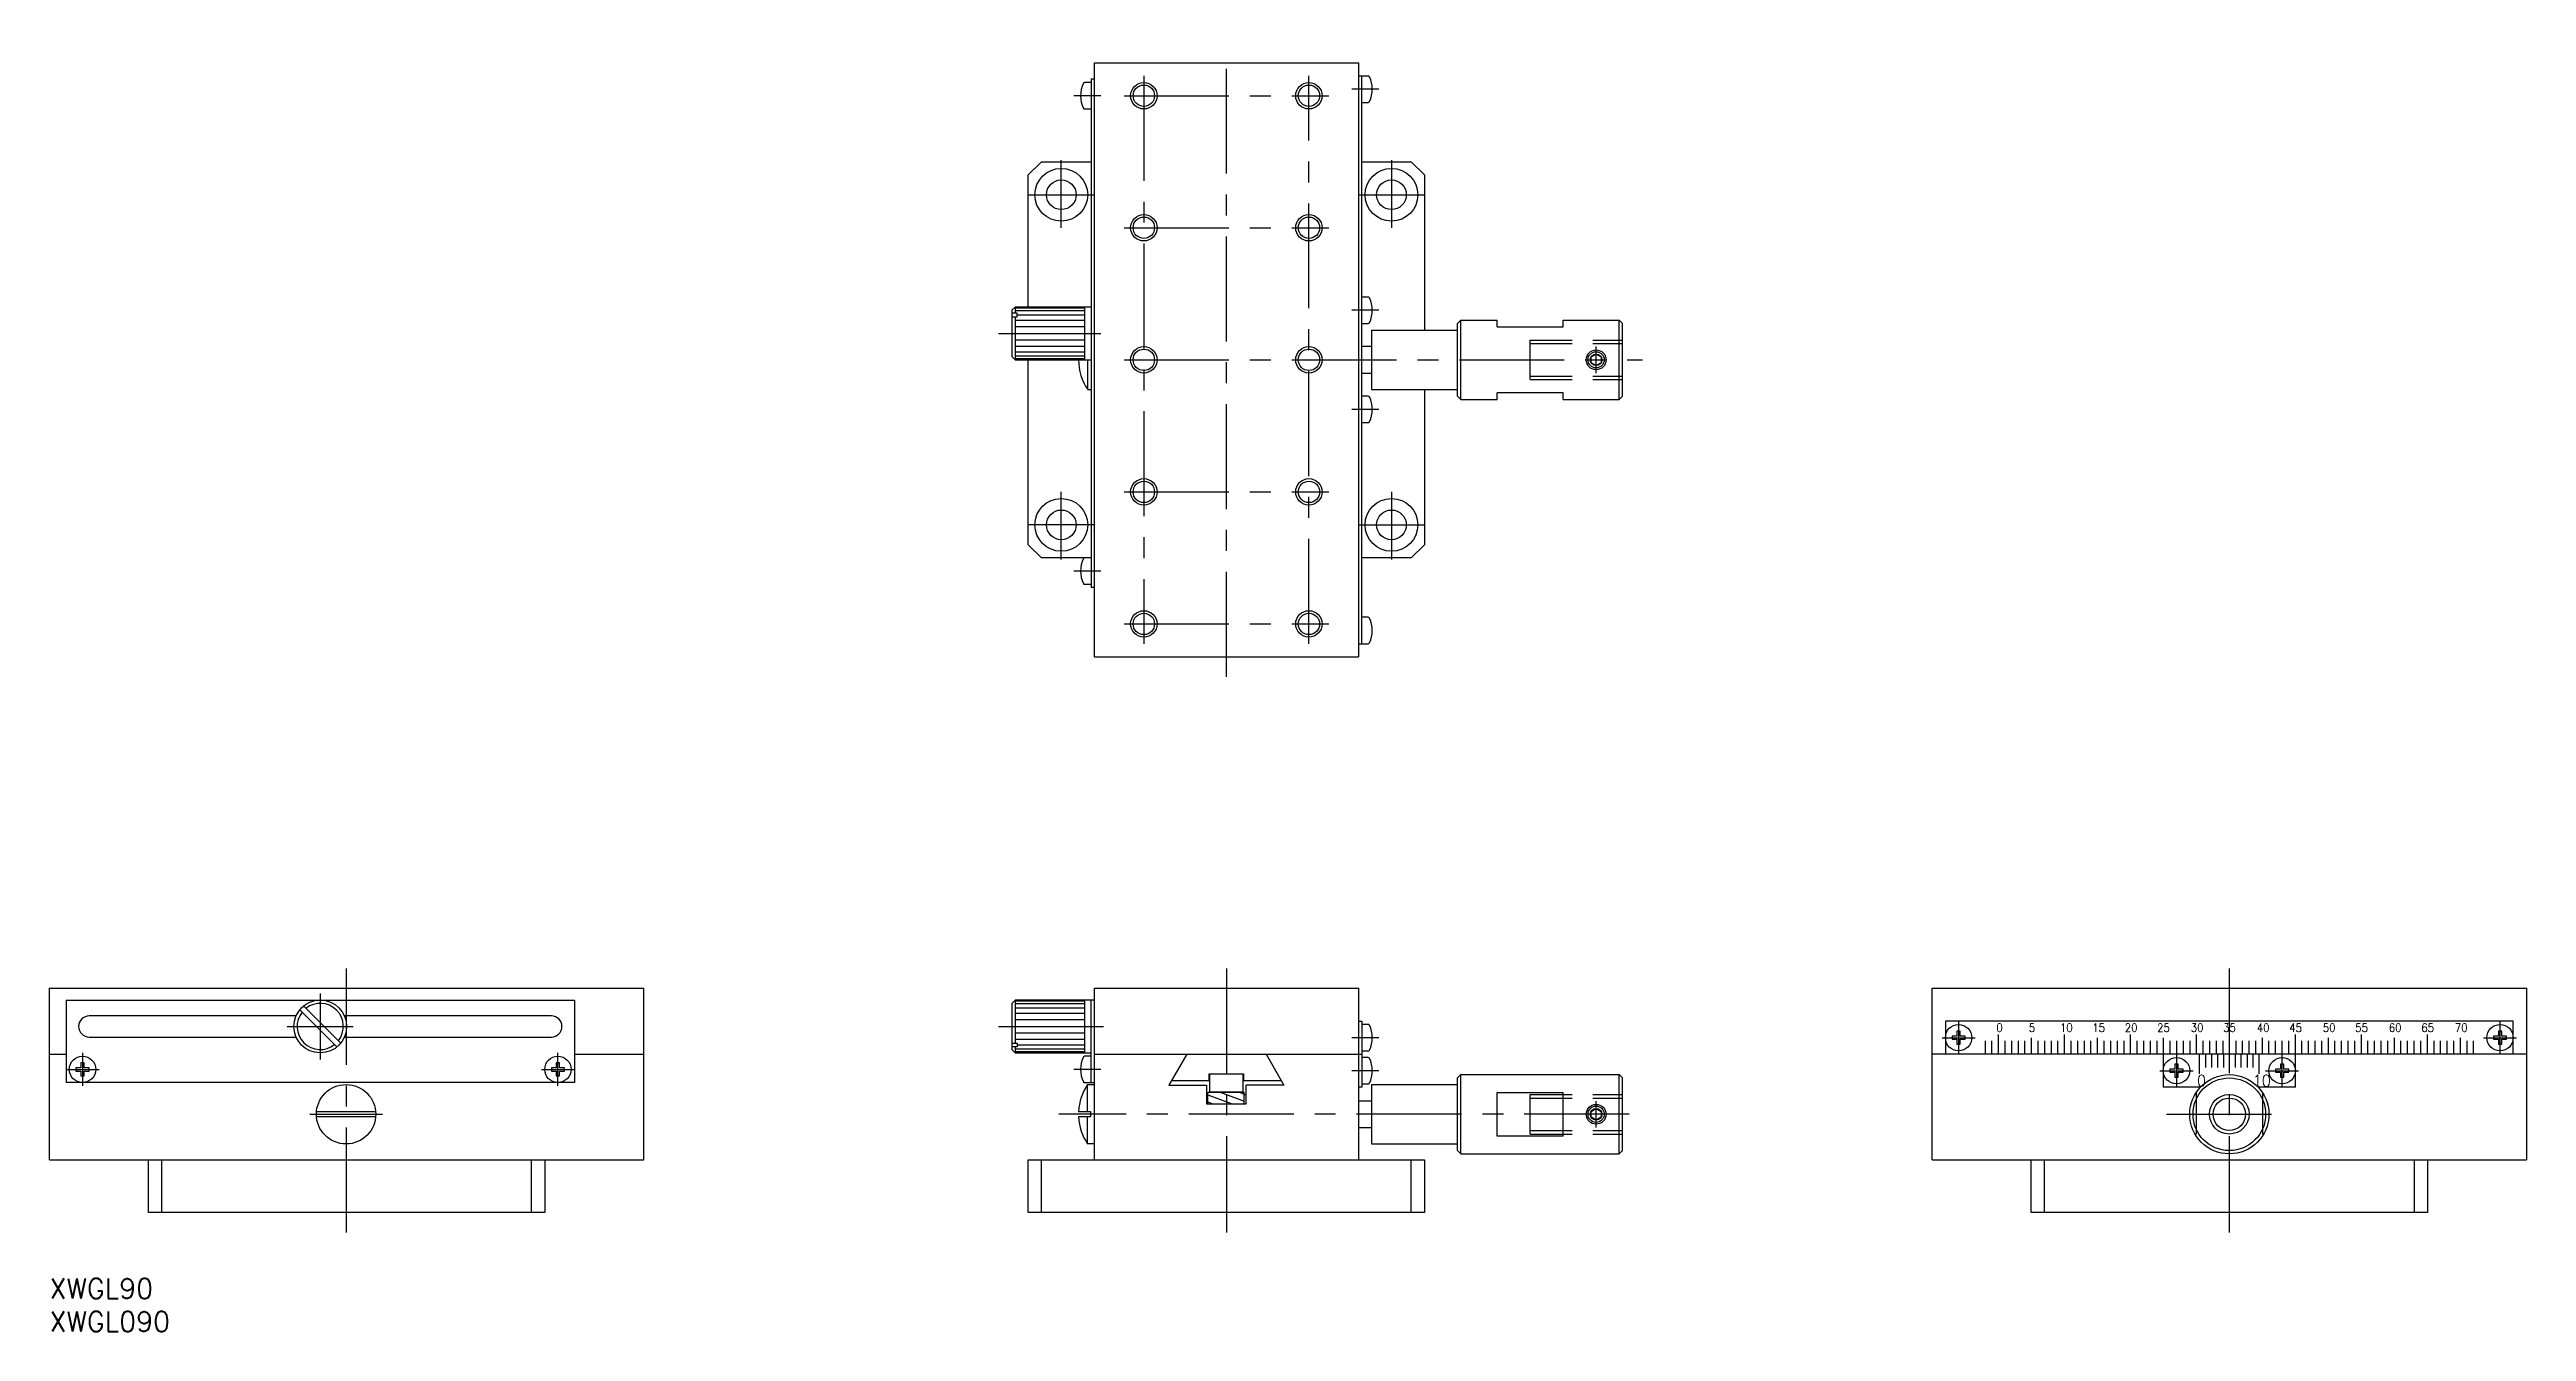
# Model space of a CAD drawing. Extents: x 0 to 375, y -8 to 186.
import ezdxf

# ---------------------------------------------------------------- set-up
doc = ezdxf.new("R2010")
doc.units = 0
doc.header["$LTSCALE"] = 0.5
doc.linetypes.add('CENTER', pattern=[50.8, 31.75, -6.35, 6.35, -6.35])
doc.linetypes.add('DASHED', pattern=[19.05, 12.7, -6.35])
for name, color, linetype in [('MSM_CENTER', 1, 'CENTER'), ('MSM_CONTINUOUS', 7, 'CONTINUOUS'), ('MSM_DASHED', 4, 'DASHED'), ('MSM_NARROW', 5, 'CONTINUOUS'), ('MSM_PART_NUMBER', 7, 'CONTINUOUS')]:
    doc.layers.add(name, color=color, linetype=linetype)
doc.styles.add('CONVERTER_2', font='txt.shx', dxfattribs={"width": 0.9})
doc.styles.get("Standard").update_dxf_attribs({"font": 'txt.shx', "height": 3, "bigfont": 'bigfont.shx'})

# ---------------------------------------------------------------- blocks, each defined once
blk = doc.blocks.new('*U2')
at = {"layer": 'MSM_PART_NUMBER'}
blk.add_text('XWGL90', height=3, dxfattribs=at).set_placement((0, -3))
blk = doc.blocks.new('*U3')
at = {"layer": 'MSM_PART_NUMBER'}
blk.add_text('XWGL090', height=3, dxfattribs=at).set_placement((0, -8))

msp = doc.modelspace()

# ---------------------------------------------------------------- linework, layer by layer
at = {"layer": 'MSM_CENTER'}
for p, q in [((178.24, 91.17), (178.24, 186.17)), ((165.74, 182.17), (165.74, 96.17)), ((190.74, 96.17), (190.74, 182.17)), ((201.34, 180.17), (197.24, 180.17)), ((159.24, 179.17), (155.14, 179.17)), ((162.74, 179.17), (193.74, 179.17)), ((153.24, 159.17), (153.24, 169.43)), ((203.24, 169.43), (203.24, 159.17)), ((148.18, 164.17), (158.1, 164.17)), ((198.39, 164.17), (208.31, 164.17)), ((162.74, 159.17), (193.74, 159.17)), ((201.34, 146.67), (197.24, 146.67)), ((143.74, 143.17), (159.24, 143.17)), ((162.74, 139.17), (241.24, 139.17)), ((234.24, 137.17), (234.24, 141.17)), ((201.34, 131.67), (197.24, 131.67)), ((153.24, 108.91), (153.24, 119.17)), ((162.74, 119.17), (193.74, 119.17)), ((203.24, 119.17), (203.24, 108.91)), ((158.1, 114.17), (148.18, 114.17)), ((198.39, 114.17), (208.31, 114.17)), ((159.24, 107.17), (155.14, 107.17)), ((162.74, 99.17), (193.74, 99.17)), ((45, 7), (45, 47)), ((178.24, 47), (178.24, 7)), ((330.14, 47), (330.14, 7)), ((41, 43.2), (41, 33.2)), ((36, 38.2), (46, 38.2)), ((143.74, 38.2), (160.24, 38.2)), ((289.14, 39), (289.14, 34)), ((371.14, 34), (371.14, 39)), ((5, 34.2), (5, 29.2)), ((77, 29.2), (77, 34.2)), ((201.34, 36.5), (197.24, 36.5)), ((286.64, 36.5), (291.64, 36.5)), ((322.14, 34), (322.14, 29)), ((338.14, 29), (338.14, 34)), ((368.64, 36.5), (373.64, 36.5)), ((2.5, 31.7), (7.5, 31.7)), ((74.5, 31.7), (79.5, 31.7)), ((159.24, 31.7), (155.14, 31.7)), ((201.34, 31.5), (197.24, 31.5)), ((319.64, 31.5), (324.64, 31.5)), ((335.64, 31.5), (340.64, 31.5)), ((234.24, 22.9), (234.24, 26.9)), ((39.41, 24.9), (50.41, 24.9)), ((239.24, 24.9), (152.85, 24.9)), ((320.64, 24.9), (339.64, 24.9))]:
    msp.add_line(p, q, dxfattribs=at)
at = {"layer": 'MSM_CONTINUOUS'}
for p, q in [((158.24, 184.17), (198.24, 184.17)), ((158.24, 94.17), (158.24, 184.17)), ((198.24, 184.17), (198.24, 94.17)), ((157.74, 181.17), (156.75, 181.17)), ((157.74, 181.67), (157.74, 104.67)), ((158.24, 181.67), (157.74, 181.67)), ((198.24, 182.17), (199.73, 182.17)), ((198.74, 96.17), (198.74, 182.17)), ((156.75, 177.17), (157.74, 177.17)), ((198.74, 178.17), (199.73, 178.17)), ((148.24, 167.17), (150.24, 169.17)), ((150.24, 169.17), (157.74, 169.17)), ((198.74, 169.17), (206.24, 169.17)), ((206.24, 169.17), (208.24, 167.17)), ((148.24, 147.17), (148.24, 167.17)), ((208.24, 167.17), (208.24, 143.67)), ((145.74, 146.67), (146.24, 147.17)), ((145.74, 146.67), (145.74, 139.67)), ((146.24, 147.17), (146.24, 146.26)), ((157.74, 147.17), (146.24, 147.17)), ((156.74, 147.17), (156.74, 139.17)), ((199.73, 148.67), (198.74, 148.67)), ((146.54, 146.26), (145.74, 146.26)), ((145.74, 145.7), (146.54, 145.7)), ((146.24, 145.7), (146.24, 139.17)), ((146.54, 145.7), (146.54, 146.26)), ((198.74, 144.67), (199.73, 144.67)), ((200.24, 143.67), (213.24, 143.67)), ((200.24, 143.67), (200.24, 134.67)), ((213.24, 144.67), (213.74, 145.17)), ((213.24, 133.67), (213.24, 144.67)), ((213.74, 133.17), (213.74, 145.17)), ((213.74, 145.17), (219.24, 145.17)), ((219.24, 144.17), (219.24, 145.17)), ((219.24, 144.17), (229.24, 144.17)), ((229.24, 145.17), (237.74, 145.17)), ((229.24, 144.17), (229.24, 145.17)), ((237.74, 145.17), (238.24, 144.67)), ((237.74, 133.17), (237.74, 145.17)), ((238.24, 133.67), (238.24, 144.67)), ((146.24, 139.17), (145.74, 139.67)), ((146.24, 139.17), (157.74, 139.17)), ((148.24, 111.17), (148.24, 139.17)), ((157.24, 134.67), (157.24, 139.17)), ((200.24, 141.17), (198.74, 141.17)), ((233.48, 139.61), (234.24, 140.05)), ((233.48, 138.73), (233.48, 139.61)), ((234.24, 140.05), (235.01, 139.61)), ((235.01, 139.61), (235.01, 138.73)), ((198.74, 137.17), (200.24, 137.17)), ((234.24, 138.29), (233.48, 138.73)), ((235.01, 138.73), (234.24, 138.29)), ((157.24, 134.67), (157.74, 134.67)), ((199.73, 133.67), (198.74, 133.67)), ((200.24, 134.67), (213.24, 134.67)), ((208.24, 134.67), (208.24, 111.17)), ((213.24, 133.67), (213.74, 133.17)), ((213.74, 133.17), (219.24, 133.17)), ((229.24, 134.17), (219.24, 134.17)), ((219.24, 133.17), (219.24, 134.17)), ((229.24, 133.17), (229.24, 134.17)), ((229.24, 133.17), (237.74, 133.17)), ((238.24, 133.67), (237.74, 133.17)), ((198.74, 129.67), (199.73, 129.67)), ((148.24, 111.17), (150.24, 109.17)), ((157.74, 109.17), (150.24, 109.17)), ((206.24, 109.17), (198.74, 109.17)), ((206.24, 109.17), (208.24, 111.17)), ((156.75, 105.17), (157.74, 105.17)), ((158.24, 104.67), (157.74, 104.67)), ((199.73, 100.17), (198.74, 100.17)), ((158.24, 94.17), (198.24, 94.17)), ((198.24, 96.17), (199.73, 96.17)), ((0, 18), (0, 44)), ((0, 44), (90, 44)), ((2.5, 42.2), (79.5, 42.2)), ((2.5, 42.2), (2.5, 29.7)), ((38.47, 41.3), (44.1, 35.67)), ((79.5, 42.2), (79.5, 29.7)), ((90, 18), (90, 44)), ((145.74, 41.7), (146.24, 42.2)), ((145.74, 41.7), (145.74, 34.7)), ((158.24, 42.2), (146.24, 42.2)), ((146.24, 42.2), (146.24, 35.67)), ((156.74, 42.2), (156.74, 34.2)), ((157.74, 29.7), (157.74, 42.2)), ((158.24, 44), (198.24, 44)), ((158.24, 18), (158.24, 44)), ((198.24, 44), (198.24, 18)), ((285.14, 18), (285.14, 44)), ((285.14, 44), (375.14, 44)), ((375.14, 44), (375.14, 18)), ((37.33, 39.8), (6, 39.8)), ((37.9, 40.73), (43.53, 35.1)), ((76, 39.8), (44.67, 39.8)), ((198.24, 39), (198.74, 39)), ((198.74, 39), (198.74, 29)), ((199.73, 38.5), (198.74, 38.5)), ((373.14, 39), (287.14, 39)), ((287.14, 39), (287.14, 34)), ((373.14, 34), (373.14, 39)), ((0, 34), (2.5, 34)), ((6, 36.6), (37.33, 36.6)), ((44.67, 36.6), (76, 36.6)), ((79.5, 34), (90, 34)), ((145.74, 35.67), (146.54, 35.67)), ((146.54, 35.1), (145.74, 35.1)), ((146.24, 34.2), (145.74, 34.7)), ((146.24, 35.1), (146.24, 34.2)), ((146.24, 34.2), (157.73, 34.2)), ((146.54, 35.67), (146.54, 35.1)), ((158.24, 34), (198.74, 34)), ((172.24, 34), (169.53, 29.3)), ((184.24, 34), (186.96, 29.3)), ((198.74, 34.5), (199.73, 34.5)), ((375.14, 34), (285.14, 34)), ((288.14, 36.75), (288.14, 36.25)), ((288.89, 36.75), (288.14, 36.75)), ((288.14, 36.25), (288.89, 36.25)), ((288.89, 37.5), (288.89, 36.75)), ((289.39, 37.5), (288.89, 37.5)), ((288.89, 36.25), (288.89, 35.5)), ((288.89, 35.5), (289.39, 35.5)), ((289.39, 36.75), (289.39, 37.5)), ((290.14, 36.75), (289.39, 36.75)), ((289.39, 36.25), (290.14, 36.25)), ((289.39, 35.5), (289.39, 36.25)), ((290.14, 36.25), (290.14, 36.75)), ((293.14, 36), (293.14, 34)), ((294.14, 36), (294.14, 34)), ((295.14, 37), (295.14, 34)), ((296.14, 36), (296.14, 34)), ((297.14, 36), (297.14, 34)), ((298.14, 36), (298.14, 34)), ((299.14, 36), (299.14, 34)), ((300.14, 36.5), (300.14, 34)), ((301.14, 36), (301.14, 34)), ((302.14, 36), (302.14, 34)), ((303.14, 36), (303.14, 34)), ((304.14, 36), (304.14, 34)), ((305.14, 37), (305.14, 34)), ((306.14, 36), (306.14, 34)), ((307.14, 36), (307.14, 34)), ((308.14, 36), (308.14, 34)), ((309.14, 36), (309.14, 34)), ((310.14, 36.5), (310.14, 34)), ((311.14, 36), (311.14, 34)), ((312.14, 36), (312.14, 34)), ((313.14, 36), (313.14, 34)), ((314.14, 36), (314.14, 34)), ((315.14, 37), (315.14, 34)), ((316.14, 36), (316.14, 34)), ((317.14, 36), (317.14, 34)), ((318.14, 36), (318.14, 34)), ((319.14, 36), (319.14, 34)), ((320.14, 36.5), (320.14, 29)), ((321.14, 36), (321.14, 34)), ((322.14, 36), (322.14, 34)), ((323.14, 36), (323.14, 34)), ((324.14, 36), (324.14, 34)), ((325.14, 37), (325.14, 34)), ((325.64, 31), (325.64, 34)), ((326.14, 36), (326.14, 34)), ((326.54, 34), (326.54, 32)), ((327.14, 36), (327.14, 34)), ((327.44, 34), (327.44, 32)), ((328.14, 36), (328.14, 34)), ((328.34, 34), (328.34, 32)), ((329.14, 36), (329.14, 34)), ((329.24, 34), (329.24, 32)), ((330.14, 37), (330.14, 31.5)), ((331.04, 34), (331.04, 32)), ((331.14, 36), (331.14, 34)), ((331.94, 32), (331.94, 34)), ((332.14, 34), (332.14, 36)), ((332.84, 34), (332.84, 32)), ((333.14, 34), (333.14, 36)), ((333.74, 32), (333.74, 34)), ((334.14, 34), (334.14, 36)), ((334.64, 31), (334.64, 34)), ((335.14, 34), (335.14, 36.5)), ((336.14, 34), (336.14, 36)), ((337.14, 34), (337.14, 36)), ((338.14, 34), (338.14, 36)), ((339.14, 34), (339.14, 36)), ((340.14, 29), (340.14, 37)), ((341.14, 34), (341.14, 36)), ((342.14, 34), (342.14, 36)), ((343.14, 34), (343.14, 36)), ((344.14, 34), (344.14, 36)), ((345.14, 34), (345.14, 36.5)), ((346.14, 34), (346.14, 36)), ((347.14, 34), (347.14, 36)), ((348.14, 34), (348.14, 36)), ((349.14, 34), (349.14, 36)), ((350.14, 34), (350.14, 37)), ((351.14, 34), (351.14, 36)), ((352.14, 34), (352.14, 36)), ((353.14, 34), (353.14, 36)), ((354.14, 34), (354.14, 36)), ((355.14, 34), (355.14, 36.5)), ((356.14, 34), (356.14, 36)), ((357.14, 34), (357.14, 36)), ((358.14, 34), (358.14, 36)), ((359.14, 34), (359.14, 36)), ((360.14, 34), (360.14, 37)), ((361.14, 34), (361.14, 36)), ((362.14, 34), (362.14, 36)), ((363.14, 34), (363.14, 36)), ((364.14, 34), (364.14, 36)), ((365.14, 34), (365.14, 36.5)), ((366.14, 34), (366.14, 36)), ((367.14, 34), (367.14, 36)), ((370.89, 36.75), (370.14, 36.75)), ((370.14, 36.75), (370.14, 36.25)), ((370.14, 36.25), (370.89, 36.25)), ((371.39, 37.5), (370.89, 37.5)), ((370.89, 37.5), (370.89, 36.75)), ((370.89, 36.25), (370.89, 35.5)), ((370.89, 35.5), (371.39, 35.5)), ((371.39, 36.75), (371.39, 37.5)), ((372.14, 36.75), (371.39, 36.75)), ((371.39, 35.5), (371.39, 36.25)), ((371.39, 36.25), (372.14, 36.25)), ((372.14, 36.25), (372.14, 36.75)), ((4, 31.95), (4, 31.45)), ((4.75, 31.95), (4, 31.95)), ((4, 31.45), (4.75, 31.45)), ((4.75, 32.7), (4.75, 31.95)), ((5.25, 32.7), (4.75, 32.7)), ((4.75, 31.45), (4.75, 30.7)), ((4.75, 30.7), (5.25, 30.7)), ((5.25, 31.95), (5.25, 32.7)), ((6, 31.95), (5.25, 31.95)), ((5.25, 31.45), (6, 31.45)), ((5.25, 30.7), (5.25, 31.45)), ((6, 31.45), (6, 31.95)), ((76, 31.95), (76, 31.45)), ((76.75, 31.95), (76, 31.95)), ((76, 31.45), (76.75, 31.45)), ((76.75, 32.7), (76.75, 31.95)), ((77.25, 32.7), (76.75, 32.7)), ((76.75, 31.45), (76.75, 30.7)), ((76.75, 30.7), (77.25, 30.7)), ((77.25, 31.95), (77.25, 32.7)), ((78, 31.95), (77.25, 31.95)), ((77.25, 30.7), (77.25, 31.45)), ((77.25, 31.45), (78, 31.45)), ((78, 31.45), (78, 31.95)), ((157.74, 33.7), (156.75, 33.7)), ((175.64, 31), (180.84, 31)), ((175.64, 30), (175.64, 31)), ((175.74, 28.23), (175.74, 31)), ((180.74, 31), (180.74, 28.23)), ((180.84, 31), (180.84, 30)), ((199.73, 33.5), (198.74, 33.5)), ((213.24, 30.4), (213.74, 30.9)), ((213.24, 19.4), (213.24, 30.4)), ((213.74, 30.9), (237.74, 30.9)), ((213.74, 18.9), (213.74, 30.9)), ((237.74, 30.9), (238.24, 30.4)), ((237.74, 18.9), (237.74, 30.9)), ((238.24, 19.4), (238.24, 30.4)), ((321.89, 31.75), (321.14, 31.75)), ((321.14, 31.75), (321.14, 31.25)), ((321.14, 31.25), (321.89, 31.25)), ((322.39, 32.5), (321.89, 32.5)), ((321.89, 32.5), (321.89, 31.75)), ((321.89, 31.25), (321.89, 30.5)), ((321.89, 30.5), (322.39, 30.5)), ((322.39, 31.75), (322.39, 32.5)), ((323.14, 31.75), (322.39, 31.75)), ((322.39, 30.5), (322.39, 31.25)), ((322.39, 31.25), (323.14, 31.25)), ((323.14, 31.25), (323.14, 31.75)), ((337.14, 31.75), (337.14, 31.25)), ((337.89, 31.75), (337.14, 31.75)), ((337.14, 31.25), (337.89, 31.25)), ((337.89, 32.5), (337.89, 31.75)), ((338.39, 32.5), (337.89, 32.5)), ((337.89, 31.25), (337.89, 30.5)), ((337.89, 30.5), (338.39, 30.5)), ((338.39, 31.75), (338.39, 32.5)), ((339.14, 31.75), (338.39, 31.75)), ((338.39, 31.25), (339.14, 31.25)), ((338.39, 30.5), (338.39, 31.25)), ((339.14, 31.25), (339.14, 31.75)), ((79.5, 29.7), (2.5, 29.7)), ((156.75, 29.7), (158.24, 29.7)), ((157.23, 29.4), (158.24, 29.4)), ((157.23, 25.3), (157.23, 29.4)), ((169.53, 29.3), (175.24, 29.3)), ((169.93, 30), (175.64, 30)), ((175.24, 29.3), (175.24, 26.5)), ((175.24, 26.5), (181.24, 26.5)), ((175.44, 28.23), (180.94, 28.23)), ((175.44, 26.5), (175.44, 28.23)), ((175.74, 28.3), (180.74, 28.3)), ((180.84, 30), (186.55, 30)), ((180.94, 26.5), (180.94, 28.23)), ((180.94, 27.9), (181.24, 27.9)), ((181.24, 26.5), (181.24, 29.3)), ((186.96, 29.3), (181.24, 29.3)), ((198.74, 29), (198.24, 29)), ((200.24, 26.9), (198.24, 26.9)), ((198.74, 29.5), (199.73, 29.5)), ((200.24, 29.4), (200.24, 20.4)), ((200.24, 29.4), (213.24, 29.4)), ((219.24, 21.58), (219.24, 28.22)), ((219.24, 28.22), (229.24, 28.22)), ((229.24, 21.58), (229.24, 28.22)), ((325.76, 29), (320.14, 29)), ((340.14, 29), (334.52, 29)), ((40.43, 25.3), (49.4, 25.3)), ((49.4, 24.5), (40.43, 24.5)), ((155.85, 25.3), (157.64, 25.3)), ((157.64, 24.5), (155.85, 24.5)), ((157.23, 20.4), (157.23, 24.5)), ((157.64, 25.3), (157.64, 24.5)), ((198.24, 22.9), (200.24, 22.9)), ((233.48, 25.34), (234.24, 25.78)), ((233.48, 24.46), (233.48, 25.34)), ((234.24, 24.02), (233.48, 24.46)), ((234.24, 25.78), (235.01, 25.34)), ((235.01, 24.46), (234.24, 24.02)), ((235.01, 25.34), (235.01, 24.46)), ((158.24, 20.4), (157.23, 20.4)), ((200.24, 20.4), (213.24, 20.4)), ((213.24, 19.4), (213.74, 18.9)), ((213.74, 18.9), (237.74, 18.9)), ((229.24, 21.58), (219.24, 21.58)), ((238.24, 19.4), (237.74, 18.9)), ((0, 18), (90, 18)), ((15, 10), (15, 18)), ((17, 10), (17, 18)), ((73, 10), (73, 18)), ((75, 18), (75, 10)), ((148.24, 18), (208.24, 18)), ((148.24, 10), (148.24, 18)), ((150.24, 10), (150.24, 18)), ((206.24, 10), (206.24, 18)), ((208.24, 18), (208.24, 10)), ((285.14, 18), (375.14, 18)), ((300.14, 10), (300.14, 18)), ((302.14, 10), (302.14, 18)), ((358.14, 18), (358.14, 10)), ((360.14, 18), (360.14, 10)), ((75, 10), (15, 10)), ((208.24, 10), (148.24, 10)), ((360.14, 10), (300.14, 10))]:
    msp.add_line(p, q, dxfattribs=at)
for centre, radius in [((165.74, 179.17), 1.62), ((190.74, 179.17), 1.62), ((153.24, 164.17), 4), ((153.24, 164.17), 2.25), ((203.24, 164.17), 4), ((203.24, 164.17), 2.25), ((165.74, 159.17), 1.62), ((190.74, 159.17), 1.62), ((165.74, 139.17), 1.62), ((190.74, 139.17), 1.62), ((234.24, 139.17), 1.23), ((234.24, 139.17), 0.88), ((165.74, 119.17), 1.62), ((190.74, 119.17), 1.62), ((153.24, 114.17), 4), ((153.24, 114.17), 2.25), ((203.24, 114.17), 4), ((203.24, 114.17), 2.25), ((165.74, 99.17), 1.62), ((190.74, 99.17), 1.62), ((41, 38.2), 4), ((289.14, 36.5), 2), ((371.14, 36.5), 2), ((5, 31.7), 2), ((77, 31.7), 2), ((322.14, 31.5), 2), ((330.14, 24.9), 6), ((330.14, 24.9), 5.5), ((338.14, 31.5), 2), ((44.91, 24.9), 4.5), ((330.14, 24.9), 2.46), ((234.24, 24.9), 1.23), ((234.24, 24.9), 0.88)]:
    msp.add_circle(centre, radius, dxfattribs=at)
for centre, radius, start, end in [((160.5, 179.17), 4.35, 154.3284, 205.6716), ((156.75, 180.97), 0.2, 90, 154.3284), ((199.73, 181.97), 0.2, 25.6716, 90), ((195.99, 180.17), 4.35, 334.3284, 25.6716), ((156.75, 177.37), 0.2, 205.6716, 270), ((199.73, 178.37), 0.2, 270, 334.3284), ((199.73, 148.47), 0.2, 25.6716, 90), ((195.99, 146.67), 4.35, 334.3284, 25.6716), ((199.73, 144.87), 0.2, 270, 334.3284), ((163.86, 139.17), 8, 180, 214.2289), ((199.73, 133.47), 0.2, 25.6716, 90), ((195.99, 131.67), 4.35, 334.3284, 25.6716), ((199.73, 129.87), 0.2, 270, 334.3284), ((160.5, 107.17), 4.35, 154.3284, 205.6716), ((156.75, 108.97), 0.2, 90, 154.3284), ((156.75, 105.37), 0.2, 205.6716, 270), ((199.73, 99.97), 0.2, 25.6716, 90), ((195.99, 98.17), 4.35, 334.3284, 25.6716), ((199.73, 96.37), 0.2, 270, 334.3284), ((41, 38.2), 3.5, 321.5624, 128.4376), ((6, 38.2), 1.6, 90, 270), ((41, 38.2), 3.5, 141.5624, 308.4376), ((76, 38.2), 1.6, 270, 90), ((199.73, 38.3), 0.2, 25.6716, 90), ((195.99, 36.5), 4.35, 334.3284, 25.6716), ((199.73, 34.7), 0.2, 270, 334.3284), ((160.5, 31.7), 4.35, 154.3284, 205.6716), ((156.75, 33.5), 0.2, 90, 154.3284), ((199.73, 33.3), 0.2, 25.6716, 90), ((195.99, 31.5), 4.35, 334.3284, 25.6716), ((163.84, 24.9), 8, 145.7711, 177.134), ((156.75, 29.9), 0.2, 205.6716, 270), ((199.73, 29.7), 0.2, 270, 334.3284), ((163.84, 24.9), 8, 182.866, 214.2289)]:
    msp.add_arc(centre, radius, start, end, dxfattribs=at)
at = {"layer": 'MSM_DASHED'}
for p, q in [((224.24, 142.17), (238.24, 142.17)), ((224.24, 136.17), (224.24, 142.17)), ((224.24, 141.63), (238.24, 141.63)), ((224.24, 136.71), (238.24, 136.71)), ((224.24, 136.17), (238.24, 136.17)), ((224.24, 27.9), (238.24, 27.9)), ((224.24, 21.9), (224.24, 27.9)), ((224.24, 27.36), (238.24, 27.36)), ((325.14, 28.22), (325.14, 21.58)), ((335.14, 28.22), (335.14, 21.58)), ((224.24, 22.44), (238.24, 22.44)), ((224.24, 21.9), (238.24, 21.9))]:
    msp.add_line(p, q, dxfattribs=at)
at = {"layer": 'MSM_NARROW'}
for p, q in [((146.24, 147.03), (156.74, 147.03)), ((146.24, 146.63), (156.74, 146.63)), ((146.24, 145.17), (156.74, 145.17)), ((146.24, 144.2), (156.74, 144.2)), ((146.24, 143.17), (156.74, 143.17)), ((146.54, 146), (156.74, 146)), ((156.74, 142.13), (146.24, 142.13)), ((156.74, 141.17), (146.24, 141.17)), ((156.74, 140.34), (146.24, 140.34)), ((156.74, 139.7), (146.24, 139.7)), ((156.74, 139.3), (146.24, 139.3)), ((146.24, 42.06), (156.74, 42.06)), ((146.24, 41.66), (156.74, 41.66)), ((146.24, 41.03), (156.74, 41.03)), ((146.24, 40.2), (156.74, 40.2)), ((146.24, 39.24), (156.74, 39.24)), ((146.24, 38.2), (156.74, 38.2)), ((156.74, 37.16), (146.24, 37.16)), ((156.74, 36.2), (146.24, 36.2)), ((156.74, 34.74), (146.24, 34.74)), ((156.74, 34.34), (146.24, 34.34)), ((156.74, 35.37), (146.54, 35.37)), ((175.44, 27.83), (179.11, 26.5)), ((175.44, 26.77), (176.18, 26.5)), ((177.29, 28.23), (180.94, 26.9)), ((180.22, 28.23), (180.94, 27.96))]:
    msp.add_line(p, q, dxfattribs=at)
for centre, radius in [((165.74, 179.17), 2), ((190.74, 179.17), 2), ((165.74, 159.17), 2), ((190.74, 159.17), 2), ((165.74, 139.17), 2), ((190.74, 139.17), 2), ((234.24, 139.17), 1.5), ((165.74, 119.17), 2), ((190.74, 119.17), 2), ((165.74, 99.17), 2), ((190.74, 99.17), 2), ((234.24, 24.9), 1.5), ((330.14, 24.9), 3)]:
    msp.add_circle(centre, radius, dxfattribs=at)

# ---------------------------------------------------------------- block references
at = {"layer": 'MSM_CONTINUOUS'}
for name in ['*U2', '*U3']:
    msp.add_blockref(name, (0, 0), dxfattribs=at)

# ---------------------------------------------------------------- texts
at = {"layer": 'MSM_CONTINUOUS', "style": 'CONVERTER_2', "width": 0.9}
for s, height, p in [('0', 1.25, (294.86, 37.38)), ('5', 1.25, (299.77, 37.38)), ('10', 1.25, (304.49, 37.38)), ('15', 1.25, (309.39, 37.38)), ('20', 1.25, (314.3, 37.38)), ('25', 1.25, (319.21, 37.38)), ('30', 1.25, (324.3, 37.38)), ('35', 1.25, (329.21, 37.38)), ('40', 1.25, (334.3, 37.38)), ('45', 1.25, (339.21, 37.38)), ('50', 1.25, (344.3, 37.38)), ('55', 1.25, (349.21, 37.38)), ('60', 1.25, (354.3, 37.38)), ('65', 1.25, (359.21, 37.38)), ('70', 1.25, (364.3, 37.38)), ('0', 1.75, (325.25, 29.12)), ('10', 1.75, (333.72, 29.12))]:
    msp.add_text(s, height=height, dxfattribs=at).set_placement(p)

doc.saveas('drawing.dxf')
